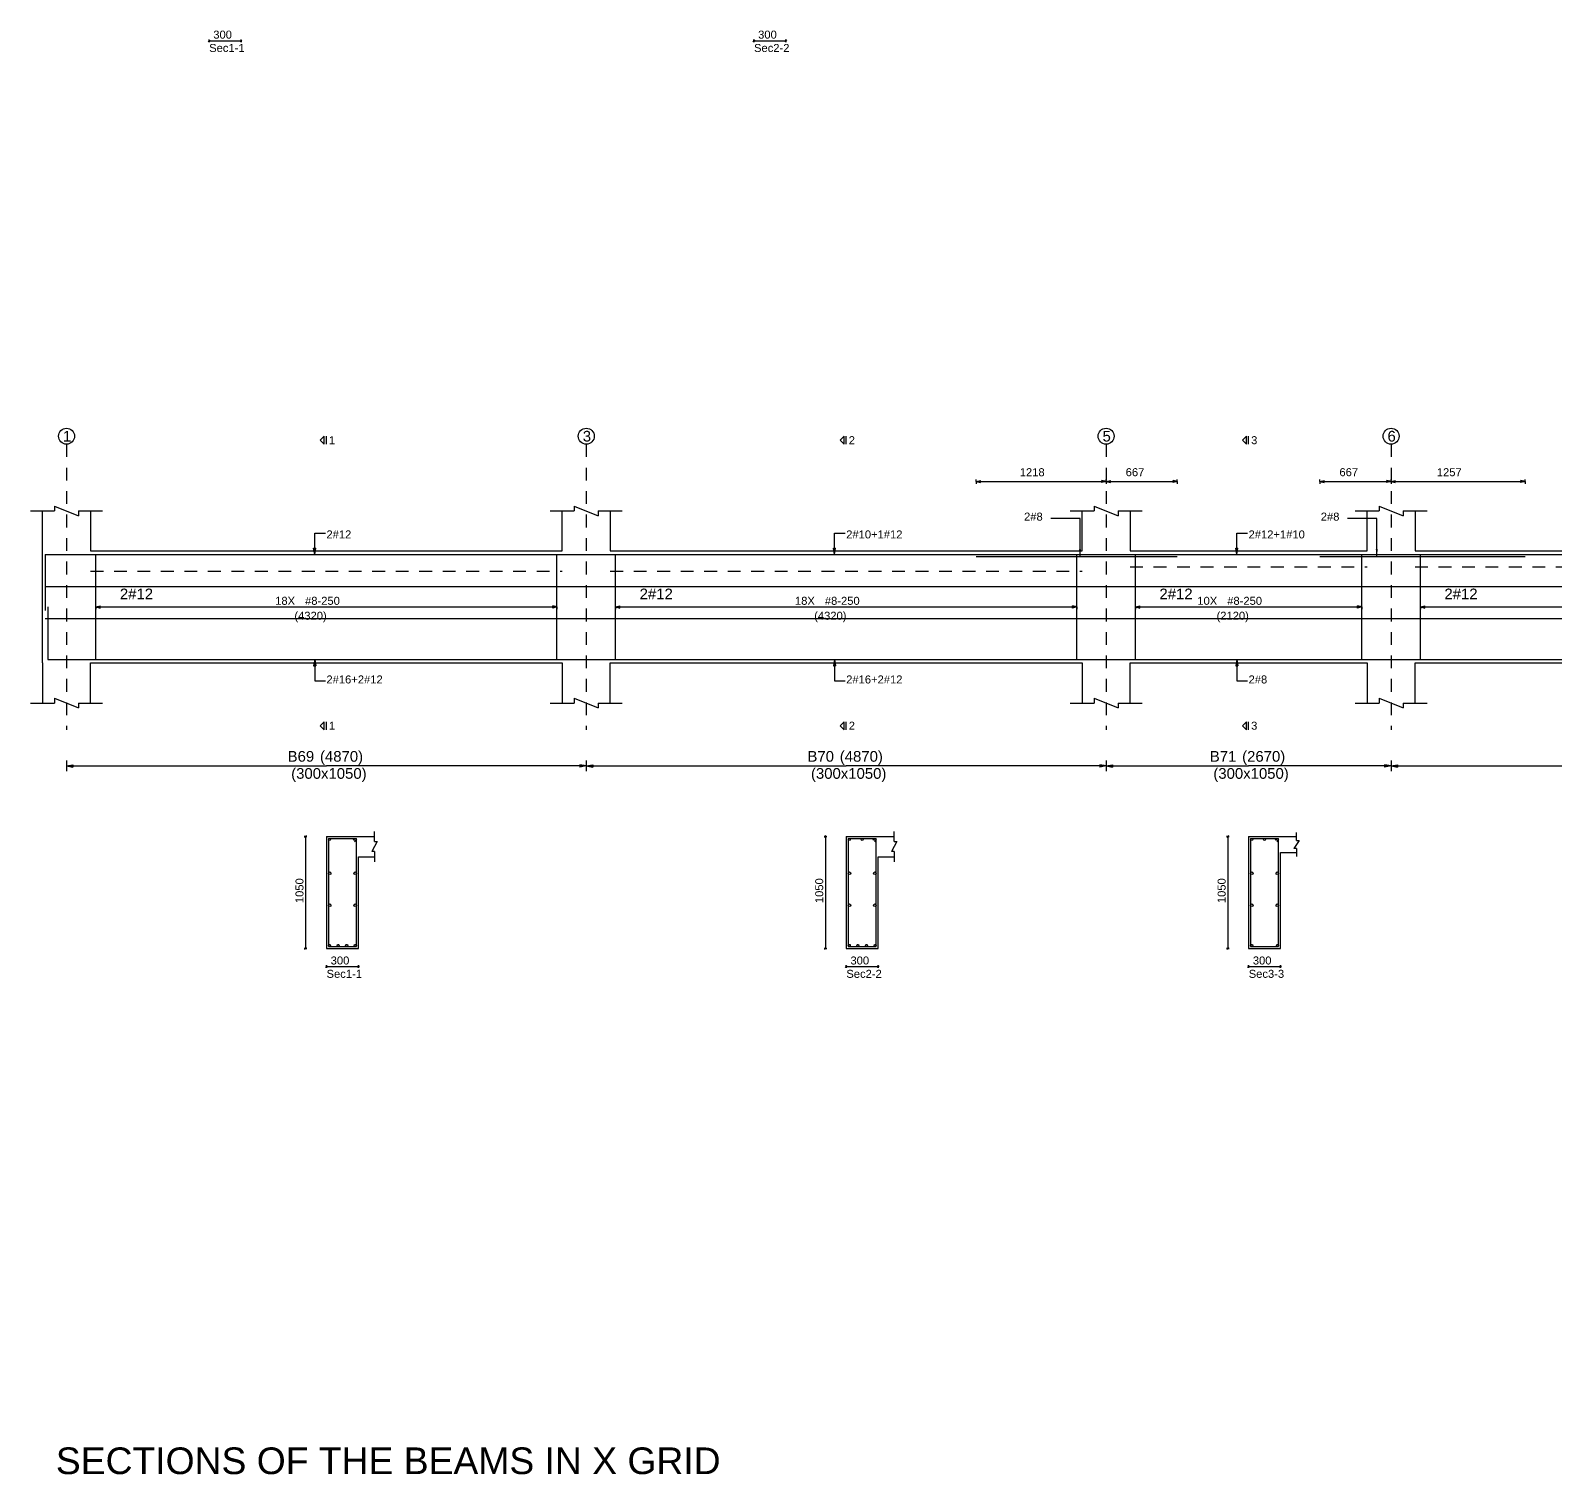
# Model space of a CAD drawing. Extents: x 0 to 98, y 3 to 248.
# Drawn here: x 39.84 to 54.13, y 64.4 to 77.93 of the extents above; entities that cross this region are included whole.
import ezdxf

# ---------------------------------------------------------------- set-up
doc = ezdxf.new("R2010")
doc.units = 0
doc.linetypes.add('ACAD_ISO02W100', pattern=[15, 12, -3])
for name, color, linetype in [('Axisline', 1, 'CONTINUOUS'), ('Axisline_Name', 2, 'CONTINUOUS'), ('Beam_bottombarlabeling', 2, 'CONTINUOUS'), ('Beam_Cross_Label', 4, 'CONTINUOUS'), ('Beam_CrossSection', 2, 'CONTINUOUS'), ('Beam_Dimensions_LS', 3, 'CONTINUOUS'), ('Beam_NameLS', 6, 'CONTINUOUS'), ('Beam_topbarsLabeling', 2, 'CONTINUOUS'), ('dim_all', 7, 'CONTINUOUS'), ('Extra_Topsteel_Labeling', 2, 'CONTINUOUS'), ('Extrabars', 7, 'CONTINUOUS'), ('Longsection', 2, 'CONTINUOUS'), ('main_botbars', 4, 'CONTINUOUS'), ('main_topbars', 4, 'CONTINUOUS'), ('SectionLine', 4, 'CONTINUOUS'), ('Sidefacebar', 140, 'CONTINUOUS'), ('Slabline', 253, 'CONTINUOUS'), ('span_dim', 7, 'CONTINUOUS'), ('spanline', 7, 'CONTINUOUS'), ('Stirrup_bar', 1, 'CONTINUOUS'), ('Stirrup_Dia_Spacing', 2, 'CONTINUOUS'), ('Stirrup_Length', 7, 'CONTINUOUS'), ('Stirrup_Numbers', 2, 'CONTINUOUS'), ('title', 3, 'CONTINUOUS')]:
    doc.layers.add(name, color=color, linetype=linetype)
doc.styles.add('STRUDS_Arial', font='ARIAL.TTF', dxfattribs={"height": 0.04})

msp = doc.modelspace()

# ---------------------------------------------------------------- linework, layer by layer
at = {"layer": 'Axisline', "linetype": 'ACAD_ISO02W100', "ltscale": 0.01}
for p, q in [((40.18, 74.055), (40.18, 71.38)), ((45.05, 74.055), (45.05, 71.38)), ((49.92, 74.055), (49.92, 71.38)), ((52.59, 74.055), (52.59, 71.38))]:
    msp.add_line(p, q, dxfattribs=at)
at = {"layer": 'Axisline'}
for centre in [(40.18, 74.13), (45.05, 74.13), (49.92, 74.13), (52.59, 74.13)]:
    msp.add_circle(centre, 0.075, dxfattribs=at)
at = {"layer": 'Beam_bottombarlabeling'}
for p, q in [((42.505, 72.038), (42.495, 71.978)), ((42.505, 72.038), (42.505, 71.838)), ((42.505, 72.038), (42.515, 71.978)), ((47.375, 72.038), (47.365, 71.978)), ((47.375, 72.038), (47.375, 71.838)), ((47.375, 72.038), (47.385, 71.978)), ((51.145, 72.038), (51.135, 71.978)), ((51.145, 72.038), (51.145, 71.838)), ((51.145, 72.038), (51.155, 71.978)), ((42.495, 71.978), (42.515, 71.978)), ((47.365, 71.978), (47.385, 71.978)), ((51.135, 71.978), (51.155, 71.978)), ((42.505, 71.838), (42.605, 71.838)), ((47.375, 71.838), (47.475, 71.838)), ((51.145, 71.838), (51.245, 71.838))]:
    msp.add_line(p, q, dxfattribs=at)
for points in [[(42.505, 72.038), (42.495, 71.978), (42.505, 72.038), (42.515, 71.978)], [(47.375, 72.038), (47.365, 71.978), (47.375, 72.038), (47.385, 71.978)], [(51.145, 72.038), (51.135, 71.978), (51.145, 72.038), (51.155, 71.978)]]:
    msp.add_solid(points, dxfattribs=at)
at = {"layer": 'Beam_CrossSection'}
for p, q in [((42.615, 70.38), (42.915, 70.38)), ((42.615, 70.38), (42.615, 69.33)), ((42.615, 70.38), (42.615, 70.38)), ((42.915, 70.38), (42.915, 70.38)), ((42.915, 70.38), (43.065, 70.38)), ((43.09, 70.3325), (43.04, 70.2375)), ((43.065, 70.3325), (43.065, 70.4275)), ((43.065, 70.3325), (43.09, 70.3325)), ((47.485, 70.38), (47.785, 70.38)), ((47.485, 70.38), (47.485, 69.33)), ((47.485, 70.38), (47.485, 70.38)), ((47.785, 70.38), (47.785, 70.38)), ((47.785, 70.38), (47.935, 70.38)), ((47.96, 70.3325), (47.91, 70.2375)), ((47.935, 70.3325), (47.935, 70.4275)), ((47.935, 70.3325), (47.96, 70.3325)), ((51.255, 70.38), (51.555, 70.38)), ((51.255, 70.38), (51.255, 69.33)), ((51.255, 70.38), (51.255, 70.38)), ((51.555, 70.38), (51.555, 70.38)), ((51.555, 70.38), (51.705, 70.38)), ((51.73, 70.3425), (51.68, 70.2675)), ((51.705, 70.3425), (51.705, 70.4175)), ((51.705, 70.3425), (51.73, 70.3425)), ((42.915, 69.33), (42.915, 70.19)), ((42.915, 70.19), (43.065, 70.19)), ((43.065, 70.2375), (43.04, 70.2375)), ((43.065, 70.2375), (43.065, 70.1425)), ((47.785, 69.33), (47.785, 70.19)), ((47.785, 70.19), (47.935, 70.19)), ((47.935, 70.2375), (47.91, 70.2375)), ((47.935, 70.2375), (47.935, 70.1425)), ((51.555, 69.33), (51.555, 70.23)), ((51.555, 70.23), (51.705, 70.23)), ((51.705, 70.2675), (51.68, 70.2675)), ((51.705, 70.2675), (51.705, 70.1925)), ((42.615, 69.33), (42.915, 69.33)), ((47.485, 69.33), (47.785, 69.33)), ((51.255, 69.33), (51.555, 69.33))]:
    msp.add_line(p, q, dxfattribs=at)
at = {"layer": 'Beam_topbarsLabeling'}
for p, q in [((42.505, 73.022), (42.505, 73.222)), ((42.505, 73.222), (42.605, 73.222)), ((47.375, 73.022), (47.375, 73.222)), ((47.375, 73.222), (47.475, 73.222)), ((51.145, 73.022), (51.145, 73.222)), ((51.145, 73.222), (51.245, 73.222)), ((42.505, 73.022), (42.495, 73.082)), ((42.495, 73.082), (42.515, 73.082)), ((42.505, 73.022), (42.515, 73.082)), ((42.505, 73.082), (42.51, 73.082)), ((47.375, 73.022), (47.365, 73.082)), ((47.365, 73.082), (47.385, 73.082)), ((47.375, 73.022), (47.385, 73.082)), ((47.375, 73.082), (47.38, 73.082)), ((51.145, 73.022), (51.135, 73.082)), ((51.135, 73.082), (51.155, 73.082)), ((51.145, 73.022), (51.155, 73.082)), ((51.145, 73.082), (51.15, 73.082))]:
    msp.add_line(p, q, dxfattribs=at)
for points in [[(42.505, 73.022), (42.495, 73.082), (42.505, 73.022), (42.515, 73.082)], [(47.375, 73.022), (47.365, 73.082), (47.375, 73.022), (47.385, 73.082)], [(51.145, 73.022), (51.135, 73.082), (51.145, 73.022), (51.155, 73.082)]]:
    msp.add_solid(points, dxfattribs=at)
at = {"layer": 'dim_all'}
for p, q in [((41.515, 77.835), (41.5062, 77.8262)), ((41.515, 77.835), (41.515, 77.8475)), ((41.515, 77.835), (41.5239, 77.8438)), ((41.515, 77.835), (41.515, 77.8225)), ((41.515, 77.835), (41.815, 77.835)), ((41.815, 77.835), (41.8062, 77.8262)), ((41.815, 77.835), (41.815, 77.8475)), ((41.815, 77.835), (41.8239, 77.8438)), ((41.815, 77.835), (41.815, 77.8225)), ((46.62, 77.835), (46.6112, 77.8262)), ((46.62, 77.835), (46.62, 77.8475)), ((46.62, 77.835), (46.6289, 77.8438)), ((46.62, 77.835), (46.62, 77.8225)), ((46.62, 77.835), (46.92, 77.835)), ((46.92, 77.835), (46.9112, 77.8262)), ((46.92, 77.835), (46.92, 77.8475)), ((46.92, 77.835), (46.9289, 77.8438)), ((46.92, 77.835), (46.92, 77.8225)), ((48.7025, 73.705), (48.7025, 73.725)), ((48.7025, 73.705), (48.7025, 73.7175)), ((48.7025, 73.705), (48.7025, 73.7175)), ((48.7025, 73.705), (48.7425, 73.715)), ((48.7025, 73.705), (48.7025, 73.685)), ((48.7025, 73.705), (48.7425, 73.695)), ((48.7025, 73.705), (48.7025, 73.6925)), ((48.7025, 73.705), (48.7025, 73.6925)), ((48.7025, 73.705), (50.5875, 73.705)), ((48.7425, 73.695), (48.7425, 73.715)), ((49.92, 73.705), (49.88, 73.715)), ((49.88, 73.695), (49.88, 73.715)), ((49.92, 73.705), (49.88, 73.715)), ((49.88, 73.695), (49.88, 73.715)), ((49.92, 73.705), (49.88, 73.695)), ((49.92, 73.705), (49.88, 73.695)), ((49.92, 73.705), (49.92, 73.725)), ((49.92, 73.705), (49.92, 73.725)), ((49.92, 73.705), (49.92, 73.725)), ((49.92, 73.705), (49.92, 73.725)), ((49.92, 73.705), (49.92, 73.7175)), ((49.92, 73.705), (49.92, 73.7175)), ((49.92, 73.705), (49.92, 73.7175)), ((49.92, 73.705), (49.92, 73.7175)), ((49.92, 73.705), (49.96, 73.715)), ((49.92, 73.705), (49.96, 73.715)), ((49.92, 73.705), (49.92, 73.685)), ((49.92, 73.705), (49.96, 73.695)), ((49.92, 73.705), (49.92, 73.685)), ((49.92, 73.705), (49.92, 73.6925)), ((49.92, 73.705), (49.92, 73.6925)), ((49.92, 73.705), (49.92, 73.6925)), ((49.92, 73.705), (49.92, 73.6925)), ((49.92, 73.705), (49.92, 73.705)), ((49.92, 73.705), (49.92, 73.685)), ((49.92, 73.705), (49.96, 73.695)), ((49.92, 73.705), (49.92, 73.685)), ((49.96, 73.695), (49.96, 73.715)), ((49.96, 73.695), (49.96, 73.715)), ((50.5875, 73.705), (50.5475, 73.715)), ((50.5475, 73.695), (50.5475, 73.715)), ((50.5875, 73.705), (50.5475, 73.695)), ((50.5875, 73.705), (50.5875, 73.725)), ((50.5875, 73.705), (50.5875, 73.7175)), ((50.5875, 73.705), (50.5875, 73.7175)), ((50.5875, 73.705), (50.5875, 73.685)), ((50.5875, 73.705), (50.5875, 73.6925)), ((50.5875, 73.705), (50.5875, 73.6925)), ((51.9225, 73.705), (51.9225, 73.725)), ((51.9225, 73.705), (51.9225, 73.7175)), ((51.9225, 73.705), (51.9225, 73.7175)), ((51.9225, 73.705), (51.9625, 73.715)), ((51.9225, 73.705), (51.9225, 73.685)), ((51.9225, 73.705), (51.9625, 73.695)), ((51.9225, 73.705), (51.9225, 73.6925)), ((51.9225, 73.705), (51.9225, 73.6925)), ((51.9225, 73.705), (53.8475, 73.705)), ((51.9625, 73.695), (51.9625, 73.715)), ((52.59, 73.705), (52.55, 73.715)), ((52.55, 73.695), (52.55, 73.715)), ((52.59, 73.705), (52.55, 73.715)), ((52.55, 73.695), (52.55, 73.715)), ((52.59, 73.705), (52.55, 73.695)), ((52.59, 73.705), (52.55, 73.695)), ((52.59, 73.705), (52.59, 73.725)), ((52.59, 73.705), (52.59, 73.725)), ((52.59, 73.705), (52.59, 73.725)), ((52.59, 73.705), (52.59, 73.725)), ((52.59, 73.705), (52.59, 73.7175)), ((52.59, 73.705), (52.59, 73.7175)), ((52.59, 73.705), (52.59, 73.7175)), ((52.59, 73.705), (52.59, 73.7175)), ((52.59, 73.705), (52.63, 73.715)), ((52.59, 73.705), (52.63, 73.715)), ((52.59, 73.705), (52.59, 73.685)), ((52.59, 73.705), (52.63, 73.695)), ((52.59, 73.705), (52.59, 73.685)), ((52.59, 73.705), (52.59, 73.6925)), ((52.59, 73.705), (52.59, 73.6925)), ((52.59, 73.705), (52.59, 73.6925)), ((52.59, 73.705), (52.59, 73.6925)), ((52.59, 73.705), (52.59, 73.705)), ((52.59, 73.705), (52.59, 73.685)), ((52.59, 73.705), (52.63, 73.695)), ((52.59, 73.705), (52.59, 73.685)), ((52.63, 73.695), (52.63, 73.715)), ((52.63, 73.695), (52.63, 73.715)), ((53.8475, 73.705), (53.8075, 73.715)), ((53.8075, 73.695), (53.8075, 73.715)), ((53.8475, 73.705), (53.8075, 73.695)), ((53.8475, 73.705), (53.8475, 73.725)), ((53.8475, 73.705), (53.8475, 73.7175)), ((53.8475, 73.705), (53.8475, 73.7175)), ((53.8475, 73.705), (53.8475, 73.685)), ((53.8475, 73.705), (53.8475, 73.6925)), ((53.8475, 73.705), (53.8475, 73.6925)), ((42.42, 70.38), (42.4075, 70.38)), ((42.42, 70.38), (42.4112, 70.3712)), ((42.42, 70.38), (42.4289, 70.3888)), ((42.42, 70.38), (42.4325, 70.38)), ((42.42, 70.38), (42.42, 69.33)), ((47.29, 70.38), (47.2775, 70.38)), ((47.29, 70.38), (47.2812, 70.3712)), ((47.29, 70.38), (47.2989, 70.3888)), ((47.29, 70.38), (47.3025, 70.38)), ((47.29, 70.38), (47.29, 69.33)), ((51.06, 70.38), (51.0475, 70.38)), ((51.06, 70.38), (51.0512, 70.3712)), ((51.06, 70.38), (51.0689, 70.3888)), ((51.06, 70.38), (51.0725, 70.38)), ((51.06, 70.38), (51.06, 69.33)), ((42.42, 69.33), (42.4075, 69.33)), ((42.42, 69.33), (42.4112, 69.3212)), ((42.42, 69.33), (42.4289, 69.3388)), ((42.42, 69.33), (42.4325, 69.33)), ((47.29, 69.33), (47.2775, 69.33)), ((47.29, 69.33), (47.2812, 69.3212)), ((47.29, 69.33), (47.2989, 69.3388)), ((47.29, 69.33), (47.3025, 69.33)), ((51.06, 69.33), (51.0475, 69.33)), ((51.06, 69.33), (51.0512, 69.3212)), ((51.06, 69.33), (51.0689, 69.3388)), ((51.06, 69.33), (51.0725, 69.33)), ((42.615, 69.16), (42.6062, 69.1512)), ((42.615, 69.16), (42.615, 69.1725)), ((42.615, 69.16), (42.6239, 69.1688)), ((42.615, 69.16), (42.615, 69.1475)), ((42.615, 69.16), (42.915, 69.16)), ((42.915, 69.16), (42.9062, 69.1512)), ((42.915, 69.16), (42.915, 69.1725)), ((42.915, 69.16), (42.9239, 69.1688)), ((42.915, 69.16), (42.915, 69.1475)), ((47.485, 69.16), (47.4762, 69.1512)), ((47.485, 69.16), (47.485, 69.1725)), ((47.485, 69.16), (47.4939, 69.1688)), ((47.485, 69.16), (47.485, 69.1475)), ((47.485, 69.16), (47.785, 69.16)), ((47.785, 69.16), (47.7762, 69.1512)), ((47.785, 69.16), (47.785, 69.1725)), ((47.785, 69.16), (47.7938, 69.1688)), ((47.785, 69.16), (47.785, 69.1475)), ((51.255, 69.16), (51.2462, 69.1512)), ((51.255, 69.16), (51.255, 69.1725)), ((51.255, 69.16), (51.2639, 69.1688)), ((51.255, 69.16), (51.255, 69.1475)), ((51.255, 69.16), (51.555, 69.16)), ((51.555, 69.16), (51.5462, 69.1512)), ((51.555, 69.16), (51.555, 69.1725)), ((51.555, 69.16), (51.5639, 69.1688)), ((51.555, 69.16), (51.555, 69.1475))]:
    msp.add_line(p, q, dxfattribs=at)
for points in [[(48.7025, 73.705), (48.7425, 73.715), (48.7025, 73.705), (48.7425, 73.695)], [(49.92, 73.705), (49.88, 73.715), (49.92, 73.705), (49.88, 73.695)], [(49.92, 73.705), (49.88, 73.715), (49.92, 73.705), (49.88, 73.695)], [(49.92, 73.705), (49.96, 73.715), (49.92, 73.705), (49.96, 73.695)], [(49.92, 73.705), (49.96, 73.715), (49.92, 73.705), (49.96, 73.695)], [(50.5875, 73.705), (50.5475, 73.715), (50.5875, 73.705), (50.5475, 73.695)], [(51.9225, 73.705), (51.9625, 73.715), (51.9225, 73.705), (51.9625, 73.695)], [(52.59, 73.705), (52.55, 73.715), (52.59, 73.705), (52.55, 73.695)], [(52.59, 73.705), (52.55, 73.715), (52.59, 73.705), (52.55, 73.695)], [(52.59, 73.705), (52.63, 73.715), (52.59, 73.705), (52.63, 73.695)], [(52.59, 73.705), (52.63, 73.715), (52.59, 73.705), (52.63, 73.695)], [(53.8475, 73.705), (53.8075, 73.715), (53.8475, 73.705), (53.8075, 73.695)]]:
    msp.add_solid(points, dxfattribs=at)
at = {"layer": 'Extra_Topsteel_Labeling'}
for p, q in [((49.6765, 73.359), (49.4015, 73.359)), ((49.6765, 73.009), (49.6765, 73.359)), ((52.4565, 73.359), (52.1815, 73.359)), ((52.4565, 73.009), (52.4565, 73.359))]:
    msp.add_line(p, q, dxfattribs=at)
for points in [[(49.6765, 73.009), (49.6665, 73.069), (49.6765, 73.009), (49.6865, 73.069)], [(52.4565, 73.009), (52.4465, 73.069), (52.4565, 73.009), (52.4665, 73.069)]]:
    msp.add_solid(points, dxfattribs=at)
at = {"layer": 'Extrabars'}
for p, q in [((50.5875, 73.0005), (48.7025, 73.0005)), ((53.8475, 72.9995), (51.9225, 72.9995))]:
    msp.add_line(p, q, dxfattribs=at)
at = {"layer": 'Longsection'}
for p, q in [((40.0675, 73.475), (40.0675, 73.43)), ((40.0675, 73.475), (40.2925, 73.385)), ((44.9375, 73.475), (44.9375, 73.43)), ((44.9375, 73.475), (45.1625, 73.385)), ((49.8075, 73.475), (49.8075, 73.43)), ((49.8075, 73.475), (50.0325, 73.385)), ((52.4775, 73.475), (52.4775, 73.43)), ((52.4775, 73.475), (52.7025, 73.385)), ((39.8425, 73.43), (39.955, 73.43)), ((39.8425, 73.43), (40.0675, 73.43)), ((39.955, 73.055), (39.955, 73.43)), ((40.2925, 73.43), (40.2925, 73.385)), ((40.2925, 73.43), (40.5175, 73.43)), ((40.405, 73.43), (40.405, 73.055)), ((44.7125, 73.43), (44.825, 73.43)), ((44.7125, 73.43), (44.9375, 73.43)), ((44.825, 73.055), (44.825, 73.43)), ((45.1625, 73.43), (45.1625, 73.385)), ((45.1625, 73.43), (45.3875, 73.43)), ((45.275, 73.43), (45.275, 73.055)), ((49.5825, 73.43), (49.695, 73.43)), ((49.5825, 73.43), (49.8075, 73.43)), ((49.695, 73.055), (49.695, 73.43)), ((50.0325, 73.43), (50.0325, 73.385)), ((50.0325, 73.43), (50.2575, 73.43)), ((50.145, 73.43), (50.145, 73.055)), ((52.2525, 73.43), (52.365, 73.43)), ((52.2525, 73.43), (52.4775, 73.43)), ((52.365, 73.055), (52.365, 73.43)), ((52.7025, 73.43), (52.7025, 73.385)), ((52.7025, 73.43), (52.9275, 73.43)), ((52.815, 73.43), (52.815, 73.055)), ((39.955, 72.005), (39.955, 73.055)), ((40.18, 73.055), (40.18, 73.055)), ((40.405, 73.055), (44.825, 73.055)), ((45.275, 73.055), (49.695, 73.055)), ((50.145, 73.055), (52.365, 73.055)), ((52.815, 73.055), (57.395, 73.055)), ((39.955, 72.005), (39.955, 71.63)), ((40.405, 71.63), (40.405, 72.005)), ((40.405, 72.005), (44.825, 72.005)), ((44.825, 72.005), (44.825, 71.63)), ((45.275, 71.63), (45.275, 72.005)), ((45.275, 72.005), (49.695, 72.005)), ((49.695, 72.005), (49.695, 71.63)), ((50.145, 71.63), (50.145, 72.005)), ((50.145, 72.005), (52.365, 72.005)), ((52.365, 72.005), (52.365, 71.63)), ((52.815, 71.63), (52.815, 72.005)), ((52.815, 72.005), (57.395, 72.005)), ((39.8425, 71.63), (39.955, 71.63)), ((39.8425, 71.63), (40.0675, 71.63)), ((40.0675, 71.675), (40.0675, 71.63)), ((40.0675, 71.675), (40.2925, 71.585)), ((40.2925, 71.63), (40.2925, 71.585)), ((40.2925, 71.63), (40.5175, 71.63)), ((44.7125, 71.63), (44.825, 71.63)), ((44.7125, 71.63), (44.9375, 71.63)), ((44.9375, 71.675), (44.9375, 71.63)), ((44.9375, 71.675), (45.1625, 71.585)), ((45.1625, 71.63), (45.1625, 71.585)), ((45.1625, 71.63), (45.3875, 71.63)), ((49.5825, 71.63), (49.695, 71.63)), ((49.5825, 71.63), (49.8075, 71.63)), ((49.8075, 71.675), (49.8075, 71.63)), ((49.8075, 71.675), (50.0325, 71.585)), ((50.0325, 71.63), (50.0325, 71.585)), ((50.0325, 71.63), (50.2575, 71.63)), ((52.2525, 71.63), (52.365, 71.63)), ((52.2525, 71.63), (52.4775, 71.63)), ((52.4775, 71.675), (52.4775, 71.63)), ((52.4775, 71.675), (52.7025, 71.585)), ((52.7025, 71.63), (52.7025, 71.585)), ((52.7025, 71.63), (52.9275, 71.63))]:
    msp.add_line(p, q, dxfattribs=at)
at = {"layer": 'main_botbars'}
for p, q in [((39.98, 73.022), (39.98, 72.497)), ((39.98, 73.022), (45.25, 73.022)), ((44.85, 73.022), (50.12, 73.022)), ((49.72, 73.022), (52.79, 73.022)), ((52.39, 73.022), (57.82, 73.022)), ((40.005, 72.53), (40.005, 72.038)), ((40.005, 72.038), (45.225, 72.038)), ((44.875, 72.038), (44.875, 72.038)), ((44.875, 72.038), (50.095, 72.038)), ((45.225, 72.038), (45.225, 72.038)), ((49.745, 72.038), (49.745, 72.038)), ((49.745, 72.038), (52.765, 72.038)), ((52.415, 72.038), (52.415, 72.038)), ((52.415, 72.038), (57.795, 72.038))]:
    msp.add_line(p, q, dxfattribs=at)
for centre in [(42.6438, 69.3587), (42.7246, 69.3587), (42.8054, 69.3587), (42.8862, 69.3587), (47.5138, 69.3587), (47.5946, 69.3587), (47.6754, 69.3587), (47.7562, 69.3587), (51.2838, 69.3587), (51.5263, 69.3587)]:
    msp.add_circle(centre, 0.01, dxfattribs=at)
at = {"layer": 'main_topbars'}
for centre in [(42.6438, 70.3512), (42.8863, 70.3512), (47.5138, 70.3512), (47.635, 70.3512), (47.7563, 70.3512), (51.2838, 70.3512), (51.405, 70.3512), (51.5263, 70.3512)]:
    msp.add_circle(centre, 0.01, dxfattribs=at)
at = {"layer": 'SectionLine'}
for p, q in [((42.595, 74.13), (42.5575, 74.0925)), ((42.595, 74.055), (42.5575, 74.0925)), ((42.595, 74.055), (42.595, 74.13)), ((42.615, 74.055), (42.615, 74.13)), ((47.465, 74.13), (47.4275, 74.0925)), ((47.465, 74.055), (47.4275, 74.0925)), ((47.465, 74.055), (47.465, 74.13)), ((47.485, 74.055), (47.485, 74.13)), ((51.235, 74.13), (51.1975, 74.0925)), ((51.235, 74.055), (51.1975, 74.0925)), ((51.235, 74.055), (51.235, 74.13)), ((51.255, 74.055), (51.255, 74.13)), ((42.595, 71.455), (42.5575, 71.4175)), ((42.595, 71.38), (42.595, 71.455)), ((42.615, 71.38), (42.615, 71.455)), ((47.465, 71.455), (47.4275, 71.4175)), ((47.465, 71.38), (47.465, 71.455)), ((47.485, 71.38), (47.485, 71.455)), ((51.235, 71.455), (51.1975, 71.4175)), ((51.235, 71.38), (51.235, 71.455)), ((51.255, 71.38), (51.255, 71.455)), ((42.595, 71.38), (42.5575, 71.4175)), ((47.465, 71.38), (47.4275, 71.4175)), ((51.235, 71.38), (51.1975, 71.4175))]:
    msp.add_line(p, q, dxfattribs=at)
at = {"layer": 'Sidefacebar'}
for p, q in [((39.98, 72.722), (45.25, 72.722)), ((44.85, 72.722), (50.12, 72.722)), ((49.72, 72.722), (52.79, 72.722)), ((52.39, 72.722), (57.82, 72.722)), ((39.98, 72.422), (45.25, 72.422)), ((44.85, 72.422), (50.12, 72.422)), ((49.72, 72.422), (52.79, 72.422)), ((52.39, 72.422), (57.82, 72.422))]:
    msp.add_line(p, q, dxfattribs=at)
for centre in [(42.646, 70.035), (42.884, 70.035), (47.516, 70.035), (47.754, 70.035), (51.286, 70.035), (51.524, 70.035), (42.646, 69.735), (42.884, 69.735), (47.516, 69.735), (47.754, 69.735), (51.286, 69.735), (51.524, 69.735)]:
    msp.add_circle(centre, 0.012, dxfattribs=at)
at = {"layer": 'Slabline', "linetype": 'ACAD_ISO02W100', "ltscale": 0.01}
for p, q in [((50.145, 72.905), (52.365, 72.905)), ((52.815, 72.905), (57.395, 72.905)), ((40.405, 72.865), (44.825, 72.865)), ((45.275, 72.865), (49.695, 72.865))]:
    msp.add_line(p, q, dxfattribs=at)
at = {"layer": 'spanline'}
for p, q in [((40.18, 71.09), (40.18, 70.99)), ((40.18, 71.04), (40.24, 71.05)), ((40.18, 71.04), (42.615, 71.04)), ((40.18, 71.04), (40.24, 71.03)), ((40.24, 71.05), (40.24, 71.03)), ((45.05, 71.04), (42.615, 71.04)), ((45.05, 71.04), (44.99, 71.05)), ((44.99, 71.05), (44.99, 71.03)), ((45.05, 71.04), (44.99, 71.03)), ((45.05, 71.09), (45.05, 70.99)), ((45.05, 71.09), (45.05, 70.99)), ((45.05, 71.04), (45.11, 71.05)), ((45.05, 71.04), (47.485, 71.04)), ((45.05, 71.04), (45.11, 71.03)), ((45.11, 71.05), (45.11, 71.03)), ((49.92, 71.04), (47.485, 71.04)), ((49.92, 71.04), (49.86, 71.05)), ((49.86, 71.05), (49.86, 71.03)), ((49.92, 71.04), (49.86, 71.03)), ((49.92, 71.09), (49.92, 70.99)), ((49.92, 71.09), (49.92, 70.99)), ((49.92, 71.04), (49.98, 71.05)), ((49.92, 71.04), (51.255, 71.04)), ((49.92, 71.04), (49.98, 71.03)), ((49.98, 71.05), (49.98, 71.03)), ((52.59, 71.04), (51.255, 71.04)), ((52.59, 71.04), (52.53, 71.05)), ((52.53, 71.05), (52.53, 71.03)), ((52.59, 71.04), (52.53, 71.03)), ((52.59, 71.09), (52.59, 70.99)), ((52.59, 71.09), (52.59, 70.99)), ((52.59, 71.04), (52.65, 71.05)), ((52.59, 71.04), (55.105, 71.04)), ((52.59, 71.04), (52.65, 71.03)), ((52.65, 71.05), (52.65, 71.03))]:
    msp.add_line(p, q, dxfattribs=at)
for points in [[(40.18, 71.04), (40.24, 71.05), (40.18, 71.04), (40.24, 71.03)], [(45.05, 71.04), (44.99, 71.05), (45.05, 71.04), (44.99, 71.03)], [(45.05, 71.04), (45.11, 71.05), (45.05, 71.04), (45.11, 71.03)], [(49.92, 71.04), (49.86, 71.05), (49.92, 71.04), (49.86, 71.03)], [(49.92, 71.04), (49.98, 71.05), (49.92, 71.04), (49.98, 71.03)], [(52.59, 71.04), (52.53, 71.05), (52.59, 71.04), (52.53, 71.03)], [(52.59, 71.04), (52.65, 71.05), (52.59, 71.04), (52.65, 71.03)]]:
    msp.add_solid(points, dxfattribs=at)
at = {"layer": 'Stirrup_bar'}
for p, q in [((40.455, 72.038), (40.455, 73.022)), ((44.775, 72.038), (44.775, 73.022)), ((45.325, 72.038), (45.325, 73.022)), ((49.645, 72.038), (49.645, 73.022)), ((50.195, 72.038), (50.195, 73.022)), ((52.315, 72.038), (52.315, 73.022)), ((52.865, 72.038), (52.865, 73.022)), ((42.6338, 70.3612), (42.6338, 69.3487)), ((42.6338, 70.3612), (42.8963, 70.3612)), ((42.8792, 70.3583), (42.865, 70.3442)), ((42.8933, 70.3442), (42.8792, 70.33)), ((42.8963, 69.3487), (42.8963, 70.3612)), ((47.5038, 70.3612), (47.5038, 69.3487)), ((47.5038, 70.3612), (47.7663, 70.3612)), ((47.7492, 70.3583), (47.735, 70.3442)), ((47.7633, 70.3442), (47.7492, 70.33)), ((47.7663, 69.3487), (47.7663, 70.3612)), ((51.2738, 70.3612), (51.2738, 69.3487)), ((51.2738, 70.3612), (51.5363, 70.3612)), ((51.5192, 70.3583), (51.505, 70.3442)), ((51.5333, 70.3442), (51.5192, 70.33)), ((51.5363, 69.3487), (51.5363, 70.3612)), ((42.6338, 69.3487), (42.8963, 69.3487)), ((47.5038, 69.3487), (47.7663, 69.3487)), ((51.2738, 69.3487), (51.5363, 69.3487))]:
    msp.add_line(p, q, dxfattribs=at)
at = {"layer": 'Stirrup_Length'}
for p, q in [((40.455, 72.53), (40.455, 72.55)), ((40.455, 72.53), (40.495, 72.54)), ((40.455, 72.53), (44.775, 72.53)), ((40.455, 72.53), (40.455, 72.51)), ((40.455, 72.53), (40.495, 72.52)), ((40.495, 72.52), (40.495, 72.54)), ((44.775, 72.53), (44.735, 72.54)), ((44.735, 72.52), (44.735, 72.54)), ((44.775, 72.53), (44.735, 72.52)), ((44.775, 72.53), (44.775, 72.55)), ((44.775, 72.53), (44.775, 72.51)), ((45.325, 72.53), (45.325, 72.55)), ((45.325, 72.53), (45.365, 72.54)), ((45.325, 72.53), (49.645, 72.53)), ((45.325, 72.53), (45.325, 72.51)), ((45.325, 72.53), (45.365, 72.52)), ((45.365, 72.52), (45.365, 72.54)), ((49.645, 72.53), (49.605, 72.54)), ((49.605, 72.52), (49.605, 72.54)), ((49.645, 72.53), (49.605, 72.52)), ((49.645, 72.53), (49.645, 72.55)), ((49.645, 72.53), (49.645, 72.51)), ((50.195, 72.53), (50.195, 72.55)), ((50.195, 72.53), (50.235, 72.54)), ((50.195, 72.53), (52.315, 72.53)), ((50.195, 72.53), (50.195, 72.51)), ((50.195, 72.53), (50.235, 72.52)), ((50.235, 72.52), (50.235, 72.54)), ((52.315, 72.53), (52.275, 72.54)), ((52.275, 72.52), (52.275, 72.54)), ((52.315, 72.53), (52.275, 72.52)), ((52.315, 72.53), (52.315, 72.55)), ((52.315, 72.53), (52.315, 72.51)), ((52.865, 72.53), (52.865, 72.55)), ((52.865, 72.53), (52.905, 72.54)), ((52.865, 72.53), (57.345, 72.53)), ((52.865, 72.53), (52.865, 72.51)), ((52.865, 72.53), (52.905, 72.52)), ((52.905, 72.52), (52.905, 72.54))]:
    msp.add_line(p, q, dxfattribs=at)
for points in [[(40.455, 72.53), (40.495, 72.54), (40.455, 72.53), (40.495, 72.52)], [(44.775, 72.53), (44.735, 72.54), (44.775, 72.53), (44.735, 72.52)], [(45.325, 72.53), (45.365, 72.54), (45.325, 72.53), (45.365, 72.52)], [(49.645, 72.53), (49.605, 72.54), (49.645, 72.53), (49.605, 72.52)], [(50.195, 72.53), (50.235, 72.54), (50.195, 72.53), (50.235, 72.52)], [(52.315, 72.53), (52.275, 72.54), (52.315, 72.53), (52.275, 72.52)], [(52.865, 72.53), (52.905, 72.54), (52.865, 72.53), (52.905, 72.52)]]:
    msp.add_solid(points, dxfattribs=at)

# ---------------------------------------------------------------- texts
at = {"layer": 'Axisline_Name', "style": 'STRUDS_Arial'}
for s, p in [('1', (40.147, 74.08)), ('3', (45.017, 74.08)), ('5', (49.887, 74.08)), ('6', (52.557, 74.08))]:
    msp.add_text(s, height=0.1, dxfattribs=at).set_placement(p)
at = {"layer": 'Beam_bottombarlabeling', "style": 'STRUDS_Arial'}
for s, p in [('2#16+2#12', (42.615, 71.813)), ('2#16+2#12', (47.485, 71.813)), ('2#8', (51.255, 71.813))]:
    msp.add_text(s, height=0.075, dxfattribs=at).set_placement(p)
at = {"layer": 'Beam_Cross_Label', "style": 'STRUDS_Arial'}
for s, p in [('Sec1-1', (41.5165, 77.73)), ('Sec2-2', (46.6215, 77.73)), ('Sec1-1', (42.6165, 69.055)), ('Sec2-2', (47.4865, 69.055)), ('Sec3-3', (51.2565, 69.055))]:
    msp.add_text(s, height=0.075, dxfattribs=at).set_placement(p)
at = {"layer": 'Beam_Dimensions_LS', "style": 'STRUDS_Arial'}
for p in [(42.285, 70.92), (47.155, 70.92), (50.925, 70.92)]:
    msp.add_text('(300x1050)', height=0.1, dxfattribs=at).set_placement(p)
at = {"layer": 'Beam_NameLS', "style": 'STRUDS_Arial'}
for s, p in [('B69', (42.252, 71.08)), ('B70', (47.122, 71.08)), ('B71', (50.892, 71.08))]:
    msp.add_text(s, height=0.1, dxfattribs=at).set_placement(p)
at = {"layer": 'Beam_topbarsLabeling', "style": 'STRUDS_Arial'}
for s, p in [('2#12', (42.615, 73.172)), ('2#10+1#12', (47.485, 73.172)), ('2#12+1#10', (51.255, 73.172))]:
    msp.add_text(s, height=0.075, dxfattribs=at).set_placement(p)
at = {"layer": 'dim_all', "style": 'STRUDS_Arial'}
for s, p in [('300', (41.555, 77.855)), ('300', (46.66, 77.855)), ('1218', (49.1113, 73.755)), ('667', (50.1038, 73.755)), ('667', (52.1063, 73.755)), ('1257', (53.0188, 73.755)), ('300', (42.655, 69.18)), ('300', (47.525, 69.18)), ('300', (51.295, 69.18))]:
    msp.add_text(s, height=0.075, dxfattribs=at).set_placement(p)
for p in [(42.4, 69.755), (47.27, 69.755), (51.04, 69.755)]:
    msp.add_text('1050', height=0.075, rotation=90, dxfattribs=at).set_placement(p)
at = {"layer": 'Extra_Topsteel_Labeling', "style": 'STRUDS_Arial'}
for p in [(49.1515, 73.339), (51.9315, 73.339)]:
    msp.add_text('2#8', height=0.075, dxfattribs=at).set_placement(p)
at = {"layer": 'SectionLine', "style": 'STRUDS_Arial'}
for s, p in [('1', (42.639, 74.055)), ('2', (47.509, 74.055)), ('3', (51.279, 74.055)), ('1', (42.639, 71.38)), ('2', (47.509, 71.38)), ('3', (51.279, 71.38))]:
    msp.add_text(s, height=0.075, dxfattribs=at).set_placement(p)
at = {"layer": 'Sidefacebar', "style": 'STRUDS_Arial'}
for p in [(40.68, 72.602), (45.55, 72.602), (50.42, 72.602), (53.09, 72.602)]:
    msp.add_text('2#12', height=0.1, dxfattribs=at).set_placement(p)
at = {"layer": 'span_dim', "style": 'STRUDS_Arial'}
for s, p in [(' (4870) ', (42.516, 71.08)), (' (4870) ', (47.386, 71.08)), (' (2670) ', (51.156, 71.08))]:
    msp.add_text(s, height=0.1, dxfattribs=at).set_placement(p)
at = {"layer": 'Stirrup_Dia_Spacing', "style": 'STRUDS_Arial'}
for p in [(42.415, 72.55), (47.285, 72.55), (51.055, 72.55)]:
    msp.add_text('#8-250', height=0.075, dxfattribs=at).set_placement(p)
at = {"layer": 'Stirrup_Length', "style": 'STRUDS_Arial'}
for s, p in [('(4320)', (42.315, 72.41)), ('(4320)', (47.185, 72.41)), ('(2120)', (50.955, 72.41))]:
    msp.add_text(s, height=0.075, dxfattribs=at).set_placement(p)
at = {"layer": 'Stirrup_Numbers', "style": 'STRUDS_Arial'}
for s, p in [('18X', (42.135, 72.55)), ('18X', (47.005, 72.55)), ('10X', (50.775, 72.55))]:
    msp.add_text(s, height=0.075, dxfattribs=at).set_placement(p)
at = {"layer": 'title', "style": 'STRUDS_Arial'}
msp.add_text('SECTIONS OF THE BEAMS IN X GRID', height=0.25, dxfattribs=at).set_placement((40.08, 64.405))

doc.saveas('drawing.dxf')
